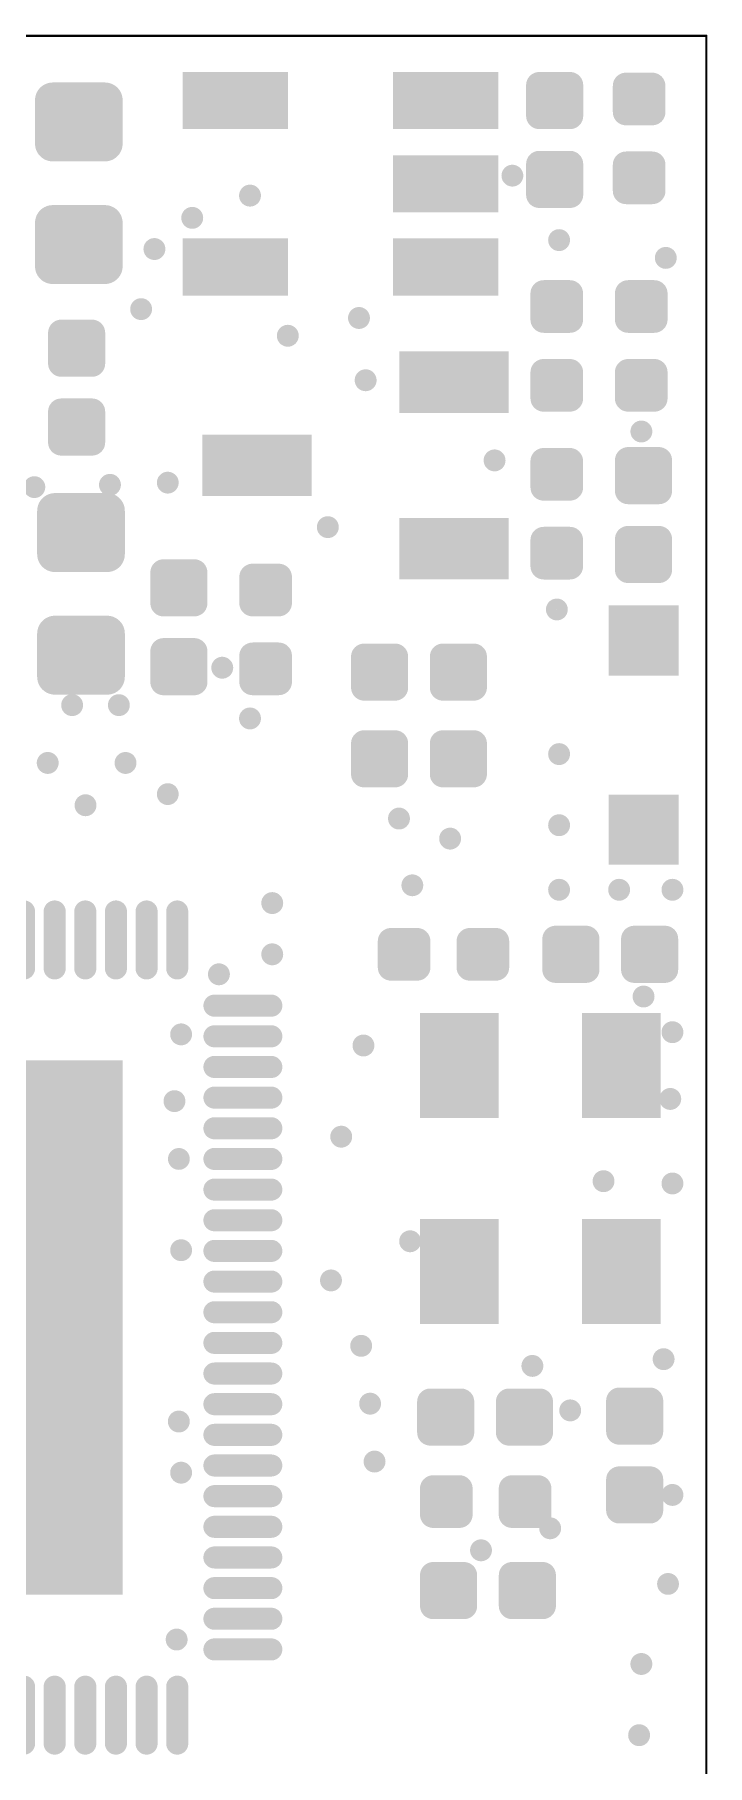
# Model space of a CAD drawing. Header units: millimetres. Extents: x 119.3 to 169.1, y 66.2 to 99.
# Drawn here: x 134.24 to 141.93, y 78.78 to 98.54 of the extents above; entities that cross this region are included whole.
import ezdxf

# ---------------------------------------------------------------- set-up
doc = ezdxf.new("R2010")
doc.units = ezdxf.units.MM
for name, color, linetype in [('KeepOutLayer', 6, 'Continuous'), ('TopSolder', 216, 'Continuous'), ('ViaHoleLayer', 16, 'Continuous')]:
    doc.layers.add(name, color=color, linetype=linetype)

# ---------------------------------------------------------------- blocks, each defined once
blk = doc.blocks.new('R0402_7')
at = {"layer": 'TopSolder', "const_width": 0.151}
for points in [[(-0.675, 0.15, 1), (-0.525, 0.15, 1)], [(-0.375, 0.15, 1), (-0.225, 0.15, 1)], [(0.225, 0.15, 1), (0.375, 0.15, 1)], [(0.525, 0.15, 1), (0.675, 0.15, 1)], [(-0.675, -0.15, 1), (-0.525, -0.15, 1)], [(-0.375, -0.15, 1), (-0.225, -0.15, 1)], [(0.225, -0.15, 1), (0.375, -0.15, 1)], [(0.525, -0.15, 1), (0.675, -0.15, 1)]]:
    blk.add_lwpolyline(points, format="xyb", close=True, dxfattribs=at)
at = {"layer": 'TopSolder'}
for points in [[(-0.6, -0.301), (-0.3, -0.301), (-0.6, 0.301), (-0.3, 0.301)], [(0.3, -0.301), (0.6, -0.301), (0.3, 0.301), (0.6, 0.301)], [(-0.751, -0.15), (-0.149, -0.15), (-0.751, 0.15), (-0.149, 0.15)], [(0.149, -0.15), (0.751, -0.15), (0.149, 0.15), (0.751, 0.15)]]:
    blk.add_solid(points, dxfattribs=at)
blk = doc.blocks.new('XTAL_3225_34')
at = {"layer": 'TopSolder'}
for points in [[(0.825, 1.675), (0.825, 2.575), (-0.375, 1.675), (-0.375, 2.575)], [(3.175, 1.675), (3.175, 2.575), (1.975, 1.675), (1.975, 2.575)], [(0.825, -0.175), (0.825, 0.725), (-0.375, -0.175), (-0.375, 0.725)], [(3.175, -0.175), (3.175, 0.725), (1.975, -0.175), (1.975, 0.725)]]:
    blk.add_solid(points, dxfattribs=at)
blk = doc.blocks.new('QFN88_9X9_0_35_35')
at = {"layer": 'TopSolder', "const_width": 0.252}
for points in [[(-3.675, 4.75), (-3.675, 4.1)], [(-3.325, 4.75), (-3.325, 4.1)], [(-2.975, 4.75), (-2.975, 4.1)], [(-2.625, 4.75), (-2.625, 4.1)], [(-2.275, 4.75), (-2.275, 4.1)], [(-1.925, 4.75), (-1.925, 4.1)], [(-1.575, 4.75), (-1.575, 4.1)], [(-1.225, 4.75), (-1.225, 4.1)], [(-0.875, 4.75), (-0.875, 4.1)], [(-0.525, 4.75), (-0.525, 4.1)], [(-0.175, 4.75), (-0.175, 4.1)], [(0.175, 4.75), (0.175, 4.1)], [(0.525, 4.75), (0.525, 4.1)], [(0.875, 4.75), (0.875, 4.1)], [(1.225, 4.75), (1.225, 4.1)], [(1.575, 4.75), (1.575, 4.1)], [(1.925, 4.75), (1.925, 4.1)], [(2.275, 4.75), (2.275, 4.1)], [(2.625, 4.75), (2.625, 4.1)], [(2.975, 4.75), (2.975, 4.1)], [(3.325, 4.75), (3.325, 4.1)], [(3.675, 4.75), (3.675, 4.1)], [(-4.75, 3.675), (-4.1, 3.675)], [(4.1, 3.675), (4.75, 3.675)], [(-4.75, 3.325), (-4.1, 3.325)], [(4.1, 3.325), (4.75, 3.325)], [(-4.75, 2.975), (-4.1, 2.975)], [(4.1, 2.975), (4.75, 2.975)], [(-4.75, 2.625), (-4.1, 2.625)], [(4.1, 2.625), (4.75, 2.625)], [(-4.75, 2.275), (-4.1, 2.275)], [(4.1, 2.275), (4.75, 2.275)], [(-4.75, 1.925), (-4.1, 1.925)], [(4.1, 1.925), (4.75, 1.925)], [(-4.75, 1.575), (-4.1, 1.575)], [(4.1, 1.575), (4.75, 1.575)], [(-4.75, 1.225), (-4.1, 1.225)], [(4.1, 1.225), (4.75, 1.225)], [(-4.75, 0.875), (-4.1, 0.875)], [(4.1, 0.875), (4.75, 0.875)], [(-4.75, 0.525), (-4.1, 0.525)], [(4.1, 0.525), (4.75, 0.525)], [(-4.75, 0.175), (-4.1, 0.175)], [(4.1, 0.175), (4.75, 0.175)], [(-4.75, -0.175), (-4.1, -0.175)], [(4.1, -0.175), (4.75, -0.175)], [(-4.75, -0.525), (-4.1, -0.525)], [(4.1, -0.525), (4.75, -0.525)], [(-4.75, -0.875), (-4.1, -0.875)], [(4.1, -0.875), (4.75, -0.875)], [(-4.75, -1.225), (-4.1, -1.225)], [(4.1, -1.225), (4.75, -1.225)], [(-4.75, -1.575), (-4.1, -1.575)], [(4.1, -1.575), (4.75, -1.575)], [(-4.75, -1.925), (-4.1, -1.925)], [(4.1, -1.925), (4.75, -1.925)], [(-4.75, -2.275), (-4.1, -2.275)], [(4.1, -2.275), (4.75, -2.275)], [(-4.75, -2.625), (-4.1, -2.625)], [(4.1, -2.625), (4.75, -2.625)], [(-4.75, -2.975), (-4.1, -2.975)], [(4.1, -2.975), (4.75, -2.975)], [(-4.75, -3.325), (-4.1, -3.325)], [(4.1, -3.325), (4.75, -3.325)], [(-4.75, -3.675), (-4.1, -3.675)], [(4.1, -3.675), (4.75, -3.675)], [(-3.675, -4.1), (-3.675, -4.75)], [(-3.325, -4.1), (-3.325, -4.75)], [(-2.975, -4.1), (-2.975, -4.75)], [(-2.625, -4.1), (-2.625, -4.75)], [(-2.275, -4.1), (-2.275, -4.75)], [(-1.925, -4.1), (-1.925, -4.75)], [(-1.575, -4.1), (-1.575, -4.75)], [(-1.225, -4.1), (-1.225, -4.75)], [(-0.875, -4.1), (-0.875, -4.75)], [(-0.525, -4.1), (-0.525, -4.75)], [(-0.175, -4.1), (-0.175, -4.75)], [(0.175, -4.1), (0.175, -4.75)], [(0.525, -4.1), (0.525, -4.75)], [(0.875, -4.1), (0.875, -4.75)], [(1.225, -4.1), (1.225, -4.75)], [(1.575, -4.1), (1.575, -4.75)], [(1.925, -4.1), (1.925, -4.75)], [(2.275, -4.1), (2.275, -4.75)], [(2.625, -4.1), (2.625, -4.75)], [(2.975, -4.1), (2.975, -4.75)], [(3.325, -4.1), (3.325, -4.75)], [(3.675, -4.1), (3.675, -4.75)]]:
    blk.add_lwpolyline(points, dxfattribs=at)
at = {"layer": 'TopSolder', "const_width": 0.126}
for points in [[(-3.738, 4.75, 1), (-3.612, 4.75, 1)], [(-3.388, 4.75, 1), (-3.262, 4.75, 1)], [(-3.038, 4.75, 1), (-2.912, 4.75, 1)], [(-2.688, 4.75, 1), (-2.562, 4.75, 1)], [(-2.338, 4.75, 1), (-2.212, 4.75, 1)], [(-1.988, 4.75, 1), (-1.862, 4.75, 1)], [(-1.638, 4.75, 1), (-1.512, 4.75, 1)], [(-1.288, 4.75, 1), (-1.162, 4.75, 1)], [(-0.938, 4.75, 1), (-0.812, 4.75, 1)], [(-0.588, 4.75, 1), (-0.462, 4.75, 1)], [(-0.238, 4.75, 1), (-0.112, 4.75, 1)], [(0.112, 4.75, 1), (0.238, 4.75, 1)], [(0.462, 4.75, 1), (0.588, 4.75, 1)], [(0.812, 4.75, 1), (0.938, 4.75, 1)], [(1.162, 4.75, 1), (1.288, 4.75, 1)], [(1.512, 4.75, 1), (1.638, 4.75, 1)], [(1.862, 4.75, 1), (1.988, 4.75, 1)], [(2.212, 4.75, 1), (2.338, 4.75, 1)], [(2.562, 4.75, 1), (2.688, 4.75, 1)], [(2.912, 4.75, 1), (3.038, 4.75, 1)], [(3.262, 4.75, 1), (3.388, 4.75, 1)], [(3.612, 4.75, 1), (3.738, 4.75, 1)], [(-3.738, 4.1, 1), (-3.612, 4.1, 1)], [(-3.388, 4.1, 1), (-3.262, 4.1, 1)], [(-3.038, 4.1, 1), (-2.912, 4.1, 1)], [(-2.688, 4.1, 1), (-2.562, 4.1, 1)], [(-2.338, 4.1, 1), (-2.212, 4.1, 1)], [(-1.988, 4.1, 1), (-1.862, 4.1, 1)], [(-1.638, 4.1, 1), (-1.512, 4.1, 1)], [(-1.288, 4.1, 1), (-1.162, 4.1, 1)], [(-0.938, 4.1, 1), (-0.812, 4.1, 1)], [(-0.588, 4.1, 1), (-0.462, 4.1, 1)], [(-0.238, 4.1, 1), (-0.112, 4.1, 1)], [(0.112, 4.1, 1), (0.238, 4.1, 1)], [(0.462, 4.1, 1), (0.588, 4.1, 1)], [(0.812, 4.1, 1), (0.938, 4.1, 1)], [(1.162, 4.1, 1), (1.288, 4.1, 1)], [(1.512, 4.1, 1), (1.638, 4.1, 1)], [(1.862, 4.1, 1), (1.988, 4.1, 1)], [(2.212, 4.1, 1), (2.338, 4.1, 1)], [(2.562, 4.1, 1), (2.688, 4.1, 1)], [(2.912, 4.1, 1), (3.038, 4.1, 1)], [(3.262, 4.1, 1), (3.388, 4.1, 1)], [(3.612, 4.1, 1), (3.738, 4.1, 1)], [(-4.813, 3.675, 1), (-4.687, 3.675, 1)], [(-4.163, 3.675, 1), (-4.037, 3.675, 1)], [(4.037, 3.675, 1), (4.163, 3.675, 1)], [(4.687, 3.675, 1), (4.813, 3.675, 1)], [(-4.813, 3.325, 1), (-4.687, 3.325, 1)], [(-4.163, 3.325, 1), (-4.037, 3.325, 1)], [(4.037, 3.325, 1), (4.163, 3.325, 1)], [(4.687, 3.325, 1), (4.813, 3.325, 1)], [(-4.813, 2.975, 1), (-4.687, 2.975, 1)], [(-4.163, 2.975, 1), (-4.037, 2.975, 1)], [(4.037, 2.975, 1), (4.163, 2.975, 1)], [(4.687, 2.975, 1), (4.813, 2.975, 1)], [(-4.813, 2.625, 1), (-4.687, 2.625, 1)], [(-4.163, 2.625, 1), (-4.037, 2.625, 1)], [(4.037, 2.625, 1), (4.163, 2.625, 1)], [(4.687, 2.625, 1), (4.813, 2.625, 1)], [(-4.813, 2.275, 1), (-4.687, 2.275, 1)], [(-4.163, 2.275, 1), (-4.037, 2.275, 1)], [(4.037, 2.275, 1), (4.163, 2.275, 1)], [(4.687, 2.275, 1), (4.813, 2.275, 1)], [(-4.813, 1.925, 1), (-4.687, 1.925, 1)], [(-4.163, 1.925, 1), (-4.037, 1.925, 1)], [(4.037, 1.925, 1), (4.163, 1.925, 1)], [(4.687, 1.925, 1), (4.813, 1.925, 1)], [(-4.813, 1.575, 1), (-4.687, 1.575, 1)], [(-4.163, 1.575, 1), (-4.037, 1.575, 1)], [(4.037, 1.575, 1), (4.163, 1.575, 1)], [(4.687, 1.575, 1), (4.813, 1.575, 1)], [(-4.813, 1.225, 1), (-4.687, 1.225, 1)], [(-4.163, 1.225, 1), (-4.037, 1.225, 1)], [(4.037, 1.225, 1), (4.163, 1.225, 1)], [(4.687, 1.225, 1), (4.813, 1.225, 1)], [(-4.813, 0.875, 1), (-4.687, 0.875, 1)], [(-4.163, 0.875, 1), (-4.037, 0.875, 1)], [(4.037, 0.875, 1), (4.163, 0.875, 1)], [(4.687, 0.875, 1), (4.813, 0.875, 1)], [(-4.813, 0.525, 1), (-4.687, 0.525, 1)], [(-4.163, 0.525, 1), (-4.037, 0.525, 1)], [(4.037, 0.525, 1), (4.163, 0.525, 1)], [(4.687, 0.525, 1), (4.813, 0.525, 1)], [(-4.813, 0.175, 1), (-4.687, 0.175, 1)], [(-4.163, 0.175, 1), (-4.037, 0.175, 1)], [(4.037, 0.175, 1), (4.163, 0.175, 1)], [(4.687, 0.175, 1), (4.813, 0.175, 1)], [(-4.813, -0.175, 1), (-4.687, -0.175, 1)], [(-4.163, -0.175, 1), (-4.037, -0.175, 1)], [(4.037, -0.175, 1), (4.163, -0.175, 1)], [(4.687, -0.175, 1), (4.813, -0.175, 1)], [(-4.813, -0.525, 1), (-4.687, -0.525, 1)], [(-4.163, -0.525, 1), (-4.037, -0.525, 1)], [(4.037, -0.525, 1), (4.163, -0.525, 1)], [(4.687, -0.525, 1), (4.813, -0.525, 1)], [(-4.813, -0.875, 1), (-4.687, -0.875, 1)], [(-4.163, -0.875, 1), (-4.037, -0.875, 1)], [(4.037, -0.875, 1), (4.163, -0.875, 1)], [(4.687, -0.875, 1), (4.813, -0.875, 1)], [(-4.813, -1.225, 1), (-4.687, -1.225, 1)], [(-4.163, -1.225, 1), (-4.037, -1.225, 1)], [(4.037, -1.225, 1), (4.163, -1.225, 1)], [(4.687, -1.225, 1), (4.813, -1.225, 1)], [(-4.813, -1.575, 1), (-4.687, -1.575, 1)], [(-4.163, -1.575, 1), (-4.037, -1.575, 1)], [(4.037, -1.575, 1), (4.163, -1.575, 1)], [(4.687, -1.575, 1), (4.813, -1.575, 1)], [(-4.813, -1.925, 1), (-4.687, -1.925, 1)], [(-4.163, -1.925, 1), (-4.037, -1.925, 1)], [(4.037, -1.925, 1), (4.163, -1.925, 1)], [(4.687, -1.925, 1), (4.813, -1.925, 1)], [(-4.813, -2.275, 1), (-4.687, -2.275, 1)], [(-4.163, -2.275, 1), (-4.037, -2.275, 1)], [(4.037, -2.275, 1), (4.163, -2.275, 1)], [(4.687, -2.275, 1), (4.813, -2.275, 1)], [(-4.813, -2.625, 1), (-4.687, -2.625, 1)], [(-4.163, -2.625, 1), (-4.037, -2.625, 1)], [(4.037, -2.625, 1), (4.163, -2.625, 1)], [(4.687, -2.625, 1), (4.813, -2.625, 1)], [(-4.813, -2.975, 1), (-4.687, -2.975, 1)], [(-4.163, -2.975, 1), (-4.037, -2.975, 1)], [(4.037, -2.975, 1), (4.163, -2.975, 1)], [(4.687, -2.975, 1), (4.813, -2.975, 1)], [(-4.813, -3.325, 1), (-4.687, -3.325, 1)], [(-4.163, -3.325, 1), (-4.037, -3.325, 1)], [(4.037, -3.325, 1), (4.163, -3.325, 1)], [(4.687, -3.325, 1), (4.813, -3.325, 1)], [(-4.813, -3.675, 1), (-4.687, -3.675, 1)], [(-4.163, -3.675, 1), (-4.037, -3.675, 1)], [(4.037, -3.675, 1), (4.163, -3.675, 1)], [(4.687, -3.675, 1), (4.813, -3.675, 1)], [(-3.738, -4.1, 1), (-3.612, -4.1, 1)], [(-3.388, -4.1, 1), (-3.262, -4.1, 1)], [(-3.038, -4.1, 1), (-2.912, -4.1, 1)], [(-2.688, -4.1, 1), (-2.562, -4.1, 1)], [(-2.338, -4.1, 1), (-2.212, -4.1, 1)], [(-1.988, -4.1, 1), (-1.862, -4.1, 1)], [(-1.638, -4.1, 1), (-1.512, -4.1, 1)], [(-1.288, -4.1, 1), (-1.162, -4.1, 1)], [(-0.938, -4.1, 1), (-0.812, -4.1, 1)], [(-0.588, -4.1, 1), (-0.462, -4.1, 1)], [(-0.238, -4.1, 1), (-0.112, -4.1, 1)], [(0.112, -4.1, 1), (0.238, -4.1, 1)], [(0.462, -4.1, 1), (0.588, -4.1, 1)], [(0.812, -4.1, 1), (0.938, -4.1, 1)], [(1.162, -4.1, 1), (1.288, -4.1, 1)], [(1.512, -4.1, 1), (1.638, -4.1, 1)], [(1.862, -4.1, 1), (1.988, -4.1, 1)], [(2.212, -4.1, 1), (2.338, -4.1, 1)], [(2.562, -4.1, 1), (2.688, -4.1, 1)], [(2.912, -4.1, 1), (3.038, -4.1, 1)], [(3.262, -4.1, 1), (3.388, -4.1, 1)], [(3.612, -4.1, 1), (3.738, -4.1, 1)], [(-3.738, -4.75, 1), (-3.612, -4.75, 1)], [(-3.388, -4.75, 1), (-3.262, -4.75, 1)], [(-3.038, -4.75, 1), (-2.912, -4.75, 1)], [(-2.688, -4.75, 1), (-2.562, -4.75, 1)], [(-2.338, -4.75, 1), (-2.212, -4.75, 1)], [(-1.988, -4.75, 1), (-1.862, -4.75, 1)], [(-1.638, -4.75, 1), (-1.512, -4.75, 1)], [(-1.288, -4.75, 1), (-1.162, -4.75, 1)], [(-0.938, -4.75, 1), (-0.812, -4.75, 1)], [(-0.588, -4.75, 1), (-0.462, -4.75, 1)], [(-0.238, -4.75, 1), (-0.112, -4.75, 1)], [(0.112, -4.75, 1), (0.238, -4.75, 1)], [(0.462, -4.75, 1), (0.588, -4.75, 1)], [(0.812, -4.75, 1), (0.938, -4.75, 1)], [(1.162, -4.75, 1), (1.288, -4.75, 1)], [(1.512, -4.75, 1), (1.638, -4.75, 1)], [(1.862, -4.75, 1), (1.988, -4.75, 1)], [(2.212, -4.75, 1), (2.338, -4.75, 1)], [(2.562, -4.75, 1), (2.688, -4.75, 1)], [(2.912, -4.75, 1), (3.038, -4.75, 1)], [(3.262, -4.75, 1), (3.388, -4.75, 1)], [(3.612, -4.75, 1), (3.738, -4.75, 1)]]:
    blk.add_lwpolyline(points, format="xyb", close=True, dxfattribs=at)
at = {"layer": 'TopSolder'}
blk.add_solid([(-3.051, -3.051), (3.051, -3.051), (-3.051, 3.051), (3.051, 3.051)], dxfattribs=at)
blk = doc.blocks.new('SOT23_5___36')
at = {"layer": 'TopSolder'}
for points in [[(-1.276, 0.601), (-0.624, 0.601), (-1.276, 1.803), (-0.624, 1.803)], [(0.624, 0.601), (1.276, 0.601), (0.624, 1.803), (1.276, 1.803)], [(-1.276, -1.803), (-0.624, -1.803), (-1.276, -0.601), (-0.624, -0.601)], [(-0.326, -1.803), (0.326, -1.803), (-0.326, -0.601), (0.326, -0.601)], [(0.624, -1.803), (1.276, -1.803), (0.624, -0.601), (1.276, -0.601)]]:
    blk.add_solid(points, dxfattribs=at)
blk = doc.blocks.new('R0402_43')
at = {"layer": 'TopSolder', "const_width": 0.151}
for points in [[(-0.675, 0.15, 1), (-0.525, 0.15, 1)], [(-0.375, 0.15, 1), (-0.225, 0.15, 1)], [(0.225, 0.15, 1), (0.375, 0.15, 1)], [(0.525, 0.15, 1), (0.675, 0.15, 1)], [(-0.675, -0.15, 1), (-0.525, -0.15, 1)], [(-0.375, -0.15, 1), (-0.225, -0.15, 1)], [(0.225, -0.15, 1), (0.375, -0.15, 1)], [(0.525, -0.15, 1), (0.675, -0.15, 1)]]:
    blk.add_lwpolyline(points, format="xyb", close=True, dxfattribs=at)
at = {"layer": 'TopSolder'}
for points in [[(-0.6, -0.301), (-0.3, -0.301), (-0.6, 0.301), (-0.3, 0.301)], [(0.3, -0.301), (0.6, -0.301), (0.3, 0.301), (0.6, 0.301)], [(-0.751, -0.15), (-0.149, -0.15), (-0.751, 0.15), (-0.149, 0.15)], [(0.149, -0.15), (0.751, -0.15), (0.149, 0.15), (0.751, 0.15)]]:
    blk.add_solid(points, dxfattribs=at)
blk = doc.blocks.new('R0402_44')
at = {"layer": 'TopSolder', "const_width": 0.151}
for points in [[(-0.675, 0.15, 1), (-0.525, 0.15, 1)], [(-0.375, 0.15, 1), (-0.225, 0.15, 1)], [(0.225, 0.15, 1), (0.375, 0.15, 1)], [(0.525, 0.15, 1), (0.675, 0.15, 1)], [(-0.675, -0.15, 1), (-0.525, -0.15, 1)], [(-0.375, -0.15, 1), (-0.225, -0.15, 1)], [(0.225, -0.15, 1), (0.375, -0.15, 1)], [(0.525, -0.15, 1), (0.675, -0.15, 1)]]:
    blk.add_lwpolyline(points, format="xyb", close=True, dxfattribs=at)
at = {"layer": 'TopSolder'}
for points in [[(-0.6, -0.301), (-0.3, -0.301), (-0.6, 0.301), (-0.3, 0.301)], [(0.3, -0.301), (0.6, -0.301), (0.3, 0.301), (0.6, 0.301)], [(-0.751, -0.15), (-0.149, -0.15), (-0.751, 0.15), (-0.149, 0.15)], [(0.149, -0.15), (0.751, -0.15), (0.149, 0.15), (0.751, 0.15)]]:
    blk.add_solid(points, dxfattribs=at)
blk = doc.blocks.new('R0402_45')
at = {"layer": 'TopSolder', "const_width": 0.151}
for points in [[(-0.675, 0.15, 1), (-0.525, 0.15, 1)], [(-0.375, 0.15, 1), (-0.225, 0.15, 1)], [(0.225, 0.15, 1), (0.375, 0.15, 1)], [(0.525, 0.15, 1), (0.675, 0.15, 1)], [(-0.675, -0.15, 1), (-0.525, -0.15, 1)], [(-0.375, -0.15, 1), (-0.225, -0.15, 1)], [(0.225, -0.15, 1), (0.375, -0.15, 1)], [(0.525, -0.15, 1), (0.675, -0.15, 1)]]:
    blk.add_lwpolyline(points, format="xyb", close=True, dxfattribs=at)
at = {"layer": 'TopSolder'}
for points in [[(-0.6, -0.301), (-0.3, -0.301), (-0.6, 0.301), (-0.3, 0.301)], [(0.3, -0.301), (0.6, -0.301), (0.3, 0.301), (0.6, 0.301)], [(-0.751, -0.15), (-0.149, -0.15), (-0.751, 0.15), (-0.149, 0.15)], [(0.149, -0.15), (0.751, -0.15), (0.149, 0.15), (0.751, 0.15)]]:
    blk.add_solid(points, dxfattribs=at)
blk = doc.blocks.new('R0402_46')
at = {"layer": 'TopSolder', "const_width": 0.151}
for points in [[(-0.675, 0.15, 1), (-0.525, 0.15, 1)], [(-0.375, 0.15, 1), (-0.225, 0.15, 1)], [(0.225, 0.15, 1), (0.375, 0.15, 1)], [(0.525, 0.15, 1), (0.675, 0.15, 1)], [(-0.675, -0.15, 1), (-0.525, -0.15, 1)], [(-0.375, -0.15, 1), (-0.225, -0.15, 1)], [(0.225, -0.15, 1), (0.375, -0.15, 1)], [(0.525, -0.15, 1), (0.675, -0.15, 1)]]:
    blk.add_lwpolyline(points, format="xyb", close=True, dxfattribs=at)
at = {"layer": 'TopSolder'}
for points in [[(-0.6, -0.301), (-0.3, -0.301), (-0.6, 0.301), (-0.3, 0.301)], [(0.3, -0.301), (0.6, -0.301), (0.3, 0.301), (0.6, 0.301)], [(-0.751, -0.15), (-0.149, -0.15), (-0.751, 0.15), (-0.149, 0.15)], [(0.149, -0.15), (0.751, -0.15), (0.149, 0.15), (0.751, 0.15)]]:
    blk.add_solid(points, dxfattribs=at)
blk = doc.blocks.new('R0402_50')
at = {"layer": 'TopSolder', "const_width": 0.151}
for points in [[(-0.675, 0.15, 1), (-0.525, 0.15, 1)], [(-0.375, 0.15, 1), (-0.225, 0.15, 1)], [(0.225, 0.15, 1), (0.375, 0.15, 1)], [(0.525, 0.15, 1), (0.675, 0.15, 1)], [(-0.675, -0.15, 1), (-0.525, -0.15, 1)], [(-0.375, -0.15, 1), (-0.225, -0.15, 1)], [(0.225, -0.15, 1), (0.375, -0.15, 1)], [(0.525, -0.15, 1), (0.675, -0.15, 1)]]:
    blk.add_lwpolyline(points, format="xyb", close=True, dxfattribs=at)
at = {"layer": 'TopSolder'}
for points in [[(-0.6, -0.301), (-0.3, -0.301), (-0.6, 0.301), (-0.3, 0.301)], [(0.3, -0.301), (0.6, -0.301), (0.3, 0.301), (0.6, 0.301)], [(-0.751, -0.15), (-0.149, -0.15), (-0.751, 0.15), (-0.149, 0.15)], [(0.149, -0.15), (0.751, -0.15), (0.149, 0.15), (0.751, 0.15)]]:
    blk.add_solid(points, dxfattribs=at)
blk = doc.blocks.new('R0402_54')
at = {"layer": 'TopSolder', "const_width": 0.151}
for points in [[(-0.675, 0.15, 1), (-0.525, 0.15, 1)], [(-0.375, 0.15, 1), (-0.225, 0.15, 1)], [(0.225, 0.15, 1), (0.375, 0.15, 1)], [(0.525, 0.15, 1), (0.675, 0.15, 1)], [(-0.675, -0.15, 1), (-0.525, -0.15, 1)], [(-0.375, -0.15, 1), (-0.225, -0.15, 1)], [(0.225, -0.15, 1), (0.375, -0.15, 1)], [(0.525, -0.15, 1), (0.675, -0.15, 1)]]:
    blk.add_lwpolyline(points, format="xyb", close=True, dxfattribs=at)
at = {"layer": 'TopSolder'}
for points in [[(-0.6, -0.301), (-0.3, -0.301), (-0.6, 0.301), (-0.3, 0.301)], [(0.3, -0.301), (0.6, -0.301), (0.3, 0.301), (0.6, 0.301)], [(-0.751, -0.15), (-0.149, -0.15), (-0.751, 0.15), (-0.149, 0.15)], [(0.149, -0.15), (0.751, -0.15), (0.149, 0.15), (0.751, 0.15)]]:
    blk.add_solid(points, dxfattribs=at)
blk = doc.blocks.new('SOT_23_3_55')
at = {"layer": 'TopSolder'}
for points in [[(-0.51, 0.605), (-0.51, 1.306), (-1.761, 0.605), (-1.761, 1.306)], [(1.74, -0.345), (1.74, 0.356), (0.489, -0.345), (0.489, 0.356)], [(-0.51, -1.295), (-0.51, -0.594), (-1.761, -1.295), (-1.761, -0.594)]]:
    blk.add_solid(points, dxfattribs=at)
blk = doc.blocks.new('SOD_323___56')
at = {"layer": 'TopSolder'}
for points in [[(0.401, -0.401), (0.401, 0.401), (-0.401, -0.401), (-0.401, 0.401)], [(2.56, -0.401), (2.56, 0.401), (1.758, -0.401), (1.758, 0.401)]]:
    blk.add_solid(points, dxfattribs=at)
blk = doc.blocks.new('C0402_57')
at = {"layer": 'TopSolder', "const_width": 0.15}
for points in [[(-0.701, 0.176, 1), (-0.551, 0.176, 1)], [(-0.349, 0.176, 1), (-0.199, 0.176, 1)], [(0.199, 0.176, 1), (0.349, 0.176, 1)], [(0.551, 0.176, 1), (0.701, 0.176, 1)], [(-0.701, -0.176, 1), (-0.551, -0.176, 1)], [(-0.349, -0.176, 1), (-0.199, -0.176, 1)], [(0.199, -0.176, 1), (0.349, -0.176, 1)], [(0.551, -0.176, 1), (0.701, -0.176, 1)]]:
    blk.add_lwpolyline(points, format="xyb", close=True, dxfattribs=at)
at = {"layer": 'TopSolder'}
for points in [[(-0.626, -0.326), (-0.274, -0.326), (-0.626, 0.326), (-0.274, 0.326)], [(0.274, -0.326), (0.626, -0.326), (0.274, 0.326), (0.626, 0.326)], [(-0.776, -0.176), (-0.124, -0.176), (-0.776, 0.176), (-0.124, 0.176)], [(0.124, -0.176), (0.776, -0.176), (0.124, 0.176), (0.776, 0.176)]]:
    blk.add_solid(points, dxfattribs=at)
blk = doc.blocks.new('C0402_59')
at = {"layer": 'TopSolder', "const_width": 0.15}
for points in [[(-0.701, 0.176, 1), (-0.551, 0.176, 1)], [(-0.349, 0.176, 1), (-0.199, 0.176, 1)], [(0.199, 0.176, 1), (0.349, 0.176, 1)], [(0.551, 0.176, 1), (0.701, 0.176, 1)], [(-0.701, -0.176, 1), (-0.551, -0.176, 1)], [(-0.349, -0.176, 1), (-0.199, -0.176, 1)], [(0.199, -0.176, 1), (0.349, -0.176, 1)], [(0.551, -0.176, 1), (0.701, -0.176, 1)]]:
    blk.add_lwpolyline(points, format="xyb", close=True, dxfattribs=at)
at = {"layer": 'TopSolder'}
for points in [[(-0.626, -0.326), (-0.274, -0.326), (-0.626, 0.326), (-0.274, 0.326)], [(0.274, -0.326), (0.626, -0.326), (0.274, 0.326), (0.626, 0.326)], [(-0.776, -0.176), (-0.124, -0.176), (-0.776, 0.176), (-0.124, 0.176)], [(0.124, -0.176), (0.776, -0.176), (0.124, 0.176), (0.776, 0.176)]]:
    blk.add_solid(points, dxfattribs=at)
blk = doc.blocks.new('C0402_63')
at = {"layer": 'TopSolder', "const_width": 0.15}
for points in [[(-0.701, 0.176, 1), (-0.551, 0.176, 1)], [(-0.349, 0.176, 1), (-0.199, 0.176, 1)], [(0.199, 0.176, 1), (0.349, 0.176, 1)], [(0.551, 0.176, 1), (0.701, 0.176, 1)], [(-0.701, -0.176, 1), (-0.551, -0.176, 1)], [(-0.349, -0.176, 1), (-0.199, -0.176, 1)], [(0.199, -0.176, 1), (0.349, -0.176, 1)], [(0.551, -0.176, 1), (0.701, -0.176, 1)]]:
    blk.add_lwpolyline(points, format="xyb", close=True, dxfattribs=at)
at = {"layer": 'TopSolder'}
for points in [[(-0.626, -0.326), (-0.274, -0.326), (-0.626, 0.326), (-0.274, 0.326)], [(0.274, -0.326), (0.626, -0.326), (0.274, 0.326), (0.626, 0.326)], [(-0.776, -0.176), (-0.124, -0.176), (-0.776, 0.176), (-0.124, 0.176)], [(0.124, -0.176), (0.776, -0.176), (0.124, 0.176), (0.776, 0.176)]]:
    blk.add_solid(points, dxfattribs=at)
blk = doc.blocks.new('C0402_64')
at = {"layer": 'TopSolder', "const_width": 0.15}
for points in [[(-0.701, 0.176, 1), (-0.551, 0.176, 1)], [(-0.349, 0.176, 1), (-0.199, 0.176, 1)], [(0.199, 0.176, 1), (0.349, 0.176, 1)], [(0.551, 0.176, 1), (0.701, 0.176, 1)], [(-0.701, -0.176, 1), (-0.551, -0.176, 1)], [(-0.349, -0.176, 1), (-0.199, -0.176, 1)], [(0.199, -0.176, 1), (0.349, -0.176, 1)], [(0.551, -0.176, 1), (0.701, -0.176, 1)]]:
    blk.add_lwpolyline(points, format="xyb", close=True, dxfattribs=at)
at = {"layer": 'TopSolder'}
for points in [[(-0.626, -0.326), (-0.274, -0.326), (-0.626, 0.326), (-0.274, 0.326)], [(0.274, -0.326), (0.626, -0.326), (0.274, 0.326), (0.626, 0.326)], [(-0.776, -0.176), (-0.124, -0.176), (-0.776, 0.176), (-0.124, 0.176)], [(0.124, -0.176), (0.776, -0.176), (0.124, 0.176), (0.776, 0.176)]]:
    blk.add_solid(points, dxfattribs=at)
blk = doc.blocks.new('C0402_65')
at = {"layer": 'TopSolder', "const_width": 0.15}
for points in [[(-0.701, 0.176, 1), (-0.551, 0.176, 1)], [(-0.349, 0.176, 1), (-0.199, 0.176, 1)], [(0.199, 0.176, 1), (0.349, 0.176, 1)], [(0.551, 0.176, 1), (0.701, 0.176, 1)], [(-0.701, -0.176, 1), (-0.551, -0.176, 1)], [(-0.349, -0.176, 1), (-0.199, -0.176, 1)], [(0.199, -0.176, 1), (0.349, -0.176, 1)], [(0.551, -0.176, 1), (0.701, -0.176, 1)]]:
    blk.add_lwpolyline(points, format="xyb", close=True, dxfattribs=at)
at = {"layer": 'TopSolder'}
for points in [[(-0.626, -0.326), (-0.274, -0.326), (-0.626, 0.326), (-0.274, 0.326)], [(0.274, -0.326), (0.626, -0.326), (0.274, 0.326), (0.626, 0.326)], [(-0.776, -0.176), (-0.124, -0.176), (-0.776, 0.176), (-0.124, 0.176)], [(0.124, -0.176), (0.776, -0.176), (0.124, 0.176), (0.776, 0.176)]]:
    blk.add_solid(points, dxfattribs=at)
blk = doc.blocks.new('C0402_66')
at = {"layer": 'TopSolder', "const_width": 0.15}
for points in [[(-0.701, 0.176, 1), (-0.551, 0.176, 1)], [(-0.349, 0.176, 1), (-0.199, 0.176, 1)], [(0.199, 0.176, 1), (0.349, 0.176, 1)], [(0.551, 0.176, 1), (0.701, 0.176, 1)], [(-0.701, -0.176, 1), (-0.551, -0.176, 1)], [(-0.349, -0.176, 1), (-0.199, -0.176, 1)], [(0.199, -0.176, 1), (0.349, -0.176, 1)], [(0.551, -0.176, 1), (0.701, -0.176, 1)]]:
    blk.add_lwpolyline(points, format="xyb", close=True, dxfattribs=at)
at = {"layer": 'TopSolder'}
for points in [[(-0.626, -0.326), (-0.274, -0.326), (-0.626, 0.326), (-0.274, 0.326)], [(0.274, -0.326), (0.626, -0.326), (0.274, 0.326), (0.626, 0.326)], [(-0.776, -0.176), (-0.124, -0.176), (-0.776, 0.176), (-0.124, 0.176)], [(0.124, -0.176), (0.776, -0.176), (0.124, 0.176), (0.776, 0.176)]]:
    blk.add_solid(points, dxfattribs=at)
blk = doc.blocks.new('C0402_69')
at = {"layer": 'TopSolder', "const_width": 0.15}
for points in [[(-0.701, 0.176, 1), (-0.551, 0.176, 1)], [(-0.349, 0.176, 1), (-0.199, 0.176, 1)], [(0.199, 0.176, 1), (0.349, 0.176, 1)], [(0.551, 0.176, 1), (0.701, 0.176, 1)], [(-0.701, -0.176, 1), (-0.551, -0.176, 1)], [(-0.349, -0.176, 1), (-0.199, -0.176, 1)], [(0.199, -0.176, 1), (0.349, -0.176, 1)], [(0.551, -0.176, 1), (0.701, -0.176, 1)]]:
    blk.add_lwpolyline(points, format="xyb", close=True, dxfattribs=at)
at = {"layer": 'TopSolder'}
for points in [[(-0.626, -0.326), (-0.274, -0.326), (-0.626, 0.326), (-0.274, 0.326)], [(0.274, -0.326), (0.626, -0.326), (0.274, 0.326), (0.626, 0.326)], [(-0.776, -0.176), (-0.124, -0.176), (-0.776, 0.176), (-0.124, 0.176)], [(0.124, -0.176), (0.776, -0.176), (0.124, 0.176), (0.776, 0.176)]]:
    blk.add_solid(points, dxfattribs=at)
blk = doc.blocks.new('C0603_81')
at = {"layer": 'TopSolder', "const_width": 0.203}
for points in [[(-1.049, 0.298, 1), (-0.847, 0.298, 1)], [(-0.553, 0.298, 1), (-0.351, 0.298, 1)], [(0.351, 0.298, 1), (0.553, 0.298, 1)], [(0.847, 0.298, 1), (1.049, 0.298, 1)], [(-1.049, -0.298, 1), (-0.847, -0.298, 1)], [(-0.553, -0.298, 1), (-0.351, -0.298, 1)], [(0.351, -0.298, 1), (0.553, -0.298, 1)], [(0.847, -0.298, 1), (1.049, -0.298, 1)]]:
    blk.add_lwpolyline(points, format="xyb", close=True, dxfattribs=at)
at = {"layer": 'TopSolder'}
for points in [[(-0.452, -0.501), (-0.452, 0.501), (-0.948, -0.501), (-0.948, 0.501)], [(0.948, -0.501), (0.948, 0.501), (0.452, -0.501), (0.452, 0.501)], [(-0.249, -0.298), (-0.249, 0.298), (-1.151, -0.298), (-1.151, 0.298)], [(1.151, -0.298), (1.151, 0.298), (0.249, -0.298), (0.249, 0.298)]]:
    blk.add_solid(points, dxfattribs=at)
blk = doc.blocks.new('C0402_82')
at = {"layer": 'TopSolder', "const_width": 0.15}
for points in [[(-0.701, 0.176, 1), (-0.551, 0.176, 1)], [(-0.349, 0.176, 1), (-0.199, 0.176, 1)], [(0.199, 0.176, 1), (0.349, 0.176, 1)], [(0.551, 0.176, 1), (0.701, 0.176, 1)], [(-0.701, -0.176, 1), (-0.551, -0.176, 1)], [(-0.349, -0.176, 1), (-0.199, -0.176, 1)], [(0.199, -0.176, 1), (0.349, -0.176, 1)], [(0.551, -0.176, 1), (0.701, -0.176, 1)]]:
    blk.add_lwpolyline(points, format="xyb", close=True, dxfattribs=at)
at = {"layer": 'TopSolder'}
for points in [[(-0.626, -0.326), (-0.274, -0.326), (-0.626, 0.326), (-0.274, 0.326)], [(0.274, -0.326), (0.626, -0.326), (0.274, 0.326), (0.626, 0.326)], [(-0.776, -0.176), (-0.124, -0.176), (-0.776, 0.176), (-0.124, 0.176)], [(0.124, -0.176), (0.776, -0.176), (0.124, 0.176), (0.776, 0.176)]]:
    blk.add_solid(points, dxfattribs=at)
blk = doc.blocks.new('C0402_83')
at = {"layer": 'TopSolder', "const_width": 0.15}
for points in [[(-0.701, 0.176, 1), (-0.551, 0.176, 1)], [(-0.349, 0.176, 1), (-0.199, 0.176, 1)], [(0.199, 0.176, 1), (0.349, 0.176, 1)], [(0.551, 0.176, 1), (0.701, 0.176, 1)], [(-0.701, -0.176, 1), (-0.551, -0.176, 1)], [(-0.349, -0.176, 1), (-0.199, -0.176, 1)], [(0.199, -0.176, 1), (0.349, -0.176, 1)], [(0.551, -0.176, 1), (0.701, -0.176, 1)]]:
    blk.add_lwpolyline(points, format="xyb", close=True, dxfattribs=at)
at = {"layer": 'TopSolder'}
for points in [[(-0.626, -0.326), (-0.274, -0.326), (-0.626, 0.326), (-0.274, 0.326)], [(0.274, -0.326), (0.626, -0.326), (0.274, 0.326), (0.626, 0.326)], [(-0.776, -0.176), (-0.124, -0.176), (-0.776, 0.176), (-0.124, 0.176)], [(0.124, -0.176), (0.776, -0.176), (0.124, 0.176), (0.776, 0.176)]]:
    blk.add_solid(points, dxfattribs=at)
blk = doc.blocks.new('C0603_85')
at = {"layer": 'TopSolder', "const_width": 0.203}
for points in [[(-1.049, 0.298, 1), (-0.847, 0.298, 1)], [(-0.553, 0.298, 1), (-0.351, 0.298, 1)], [(0.351, 0.298, 1), (0.553, 0.298, 1)], [(0.847, 0.298, 1), (1.049, 0.298, 1)], [(-1.049, -0.298, 1), (-0.847, -0.298, 1)], [(-0.553, -0.298, 1), (-0.351, -0.298, 1)], [(0.351, -0.298, 1), (0.553, -0.298, 1)], [(0.847, -0.298, 1), (1.049, -0.298, 1)]]:
    blk.add_lwpolyline(points, format="xyb", close=True, dxfattribs=at)
at = {"layer": 'TopSolder'}
for points in [[(-0.452, -0.501), (-0.452, 0.501), (-0.948, -0.501), (-0.948, 0.501)], [(0.948, -0.501), (0.948, 0.501), (0.452, -0.501), (0.452, 0.501)], [(-0.249, -0.298), (-0.249, 0.298), (-1.151, -0.298), (-1.151, 0.298)], [(1.151, -0.298), (1.151, 0.298), (0.249, -0.298), (0.249, 0.298)]]:
    blk.add_solid(points, dxfattribs=at)
blk = doc.blocks.new('C0402_86')
at = {"layer": 'TopSolder', "const_width": 0.15}
for points in [[(-0.701, 0.176, 1), (-0.551, 0.176, 1)], [(-0.349, 0.176, 1), (-0.199, 0.176, 1)], [(0.199, 0.176, 1), (0.349, 0.176, 1)], [(0.551, 0.176, 1), (0.701, 0.176, 1)], [(-0.701, -0.176, 1), (-0.551, -0.176, 1)], [(-0.349, -0.176, 1), (-0.199, -0.176, 1)], [(0.199, -0.176, 1), (0.349, -0.176, 1)], [(0.551, -0.176, 1), (0.701, -0.176, 1)]]:
    blk.add_lwpolyline(points, format="xyb", close=True, dxfattribs=at)
at = {"layer": 'TopSolder'}
for points in [[(-0.626, -0.326), (-0.274, -0.326), (-0.626, 0.326), (-0.274, 0.326)], [(0.274, -0.326), (0.626, -0.326), (0.274, 0.326), (0.626, 0.326)], [(-0.776, -0.176), (-0.124, -0.176), (-0.776, 0.176), (-0.124, 0.176)], [(0.124, -0.176), (0.776, -0.176), (0.124, 0.176), (0.776, 0.176)]]:
    blk.add_solid(points, dxfattribs=at)

msp = doc.modelspace()

# ---------------------------------------------------------------- linework, layer by layer
at = {"layer": 'KeepOutLayer', "const_width": 0.0254}
for points in [[(132.425, 98.523), (141.915, 98.523)], [(141.915, 77.523), (141.915, 98.523)]]:
    msp.add_lwpolyline(points, dxfattribs=at)
at = {"layer": 'KeepOutLayer', "const_width": 0.0127}
msp.add_lwpolyline([(141.909, 98.523, 1), (141.922, 98.523, 1)], format="xyb", close=True, dxfattribs=at)
msp.add_lwpolyline([(141.909, 98.523, 1), (141.922, 98.523, 1)], format="xyb", close=True, dxfattribs=at)
at = {"layer": 'ViaHoleLayer', "const_width": 0.125}
for points in [[(139.638, 96.926, 1), (139.762, 96.926, 1)], [(136.64, 96.698, 1), (136.765, 96.698, 1)], [(135.98, 96.444, 1), (136.105, 96.444, 1)], [(140.171, 96.19, 1), (140.296, 96.19, 1)], [(135.548, 96.088, 1), (135.673, 96.088, 1)], [(141.39, 95.987, 1), (141.515, 95.987, 1)], [(135.396, 95.402, 1), (135.521, 95.402, 1)], [(137.885, 95.301, 1), (138.01, 95.301, 1)], [(137.072, 95.098, 1), (137.197, 95.098, 1)], [(137.961, 94.59, 1), (138.086, 94.59, 1)], [(141.111, 94.005, 1), (141.236, 94.005, 1)], [(139.434, 93.675, 1), (139.559, 93.675, 1)], [(134.177, 93.37, 1), (134.301, 93.37, 1)], [(135.04, 93.396, 1), (135.165, 93.396, 1)], [(135.701, 93.421, 1), (135.825, 93.421, 1)], [(137.529, 92.913, 1), (137.654, 92.913, 1)], [(140.146, 91.973, 1), (140.27, 91.973, 1)], [(136.323, 91.308, 1), (136.448, 91.308, 1)], [(134.608, 90.881, 1), (134.733, 90.881, 1)], [(135.142, 90.881, 1), (135.267, 90.881, 1)], [(136.64, 90.729, 1), (136.765, 90.729, 1)], [(134.329, 90.221, 1), (134.454, 90.221, 1)], [(135.218, 90.221, 1), (135.343, 90.221, 1)], [(140.171, 90.322, 1), (140.296, 90.322, 1)], [(135.701, 89.865, 1), (135.825, 89.865, 1)], [(134.761, 89.738, 1), (134.886, 89.738, 1)], [(138.342, 89.586, 1), (138.467, 89.586, 1)], [(140.171, 89.51, 1), (140.296, 89.51, 1)], [(138.926, 89.357, 1), (139.051, 89.357, 1)], [(138.495, 88.824, 1), (138.619, 88.824, 1)], [(136.894, 88.621, 1), (137.019, 88.621, 1)], [(140.171, 88.773, 1), (140.296, 88.773, 1)], [(140.857, 88.773, 1), (140.982, 88.773, 1)], [(141.466, 88.773, 1), (141.591, 88.773, 1)], [(136.894, 88.036, 1), (137.019, 88.036, 1)], [(136.285, 87.808, 1), (136.41, 87.808, 1)], [(141.136, 87.554, 1), (141.261, 87.554, 1)], [(135.853, 87.122, 1), (135.978, 87.122, 1)], [(141.466, 87.147, 1), (141.591, 87.147, 1)], [(137.936, 86.995, 1), (138.061, 86.995, 1)], [(135.777, 86.36, 1), (135.902, 86.36, 1)], [(141.441, 86.385, 1), (141.566, 86.385, 1)], [(137.682, 85.954, 1), (137.807, 85.954, 1)], [(134.837, 85.75, 1), (134.962, 85.75, 1)], [(135.828, 85.7, 1), (135.952, 85.7, 1)], [(140.679, 85.446, 1), (140.804, 85.446, 1)], [(141.466, 85.42, 1), (141.591, 85.42, 1)], [(135.853, 84.658, 1), (135.978, 84.658, 1)], [(138.469, 84.76, 1), (138.594, 84.76, 1)], [(137.565, 84.313, 1), (137.69, 84.313, 1)], [(134.862, 83.591, 1), (134.987, 83.591, 1)], [(137.91, 83.566, 1), (138.035, 83.566, 1)], [(139.866, 83.337, 1), (139.991, 83.337, 1)], [(141.365, 83.414, 1), (141.49, 83.414, 1)], [(134.862, 82.982, 1), (134.987, 82.982, 1)], [(138.012, 82.906, 1), (138.137, 82.906, 1)], [(135.827, 82.702, 1), (135.952, 82.702, 1)], [(140.298, 82.829, 1), (140.423, 82.829, 1)], [(134.862, 82.271, 1), (134.987, 82.271, 1)], [(135.853, 82.118, 1), (135.978, 82.118, 1)], [(138.063, 82.245, 1), (138.188, 82.245, 1)], [(141.466, 81.864, 1), (141.591, 81.864, 1)], [(134.862, 81.61, 1), (134.987, 81.61, 1)], [(140.069, 81.483, 1), (140.194, 81.483, 1)], [(139.279, 81.232, 1), (139.404, 81.232, 1)], [(141.416, 80.848, 1), (141.54, 80.848, 1)], [(135.802, 80.213, 1), (135.927, 80.213, 1)], [(141.111, 79.934, 1), (141.236, 79.934, 1)], [(141.085, 79.121, 1), (141.21, 79.121, 1)]]:
    msp.add_lwpolyline(points, format="xyb", close=True, dxfattribs=at)

# ---------------------------------------------------------------- block references
for name, p, rotation in [('SOT23_5___36', (137.736, 96.833), 90), ('C0402_86', (140.183, 97.333), 90), ('R0402_54', (141.148, 97.351), 90), ('C0603_85', (134.747, 96.839), 270), ('R0402_45', (140.207, 94.982), 270), ('R0402_43', (141.172, 94.982), 270), ('C0402_65', (134.722, 94.506), 270), ('SOT_23_3_55', (137.897, 93.624), 180), ('R0402_44', (140.207, 93.066), 270), ('C0402_66', (141.198, 93.051), 270), ('C0603_81', (134.772, 92.151), 90), ('C0402_64', (135.89, 91.77), 90), ('R0402_46', (136.881, 91.745), 90), ('SOD_323___56', (141.199, 89.459), 90), ('QFN88_9X9_0_35_35', (132.196, 83.775), 180), ('R0402_7', (138.913, 88.036), 180), ('C0402_83', (140.818, 88.036), 180), ('XTAL_3225_34', (138.82, 86.991), 270), ('C0402_82', (141.097, 82.314), 90)]:
    msp.add_blockref(name, p, dxfattribs=dict(rotation=rotation))
for name, p in [('C0402_63', (138.633, 91.258)), ('C0402_57', (138.633, 90.268)), ('C0402_59', (139.388, 82.753)), ('R0402_50', (139.395, 81.788)), ('C0402_69', (139.421, 80.772))]:
    msp.add_blockref(name, p)

doc.saveas('drawing.dxf')
